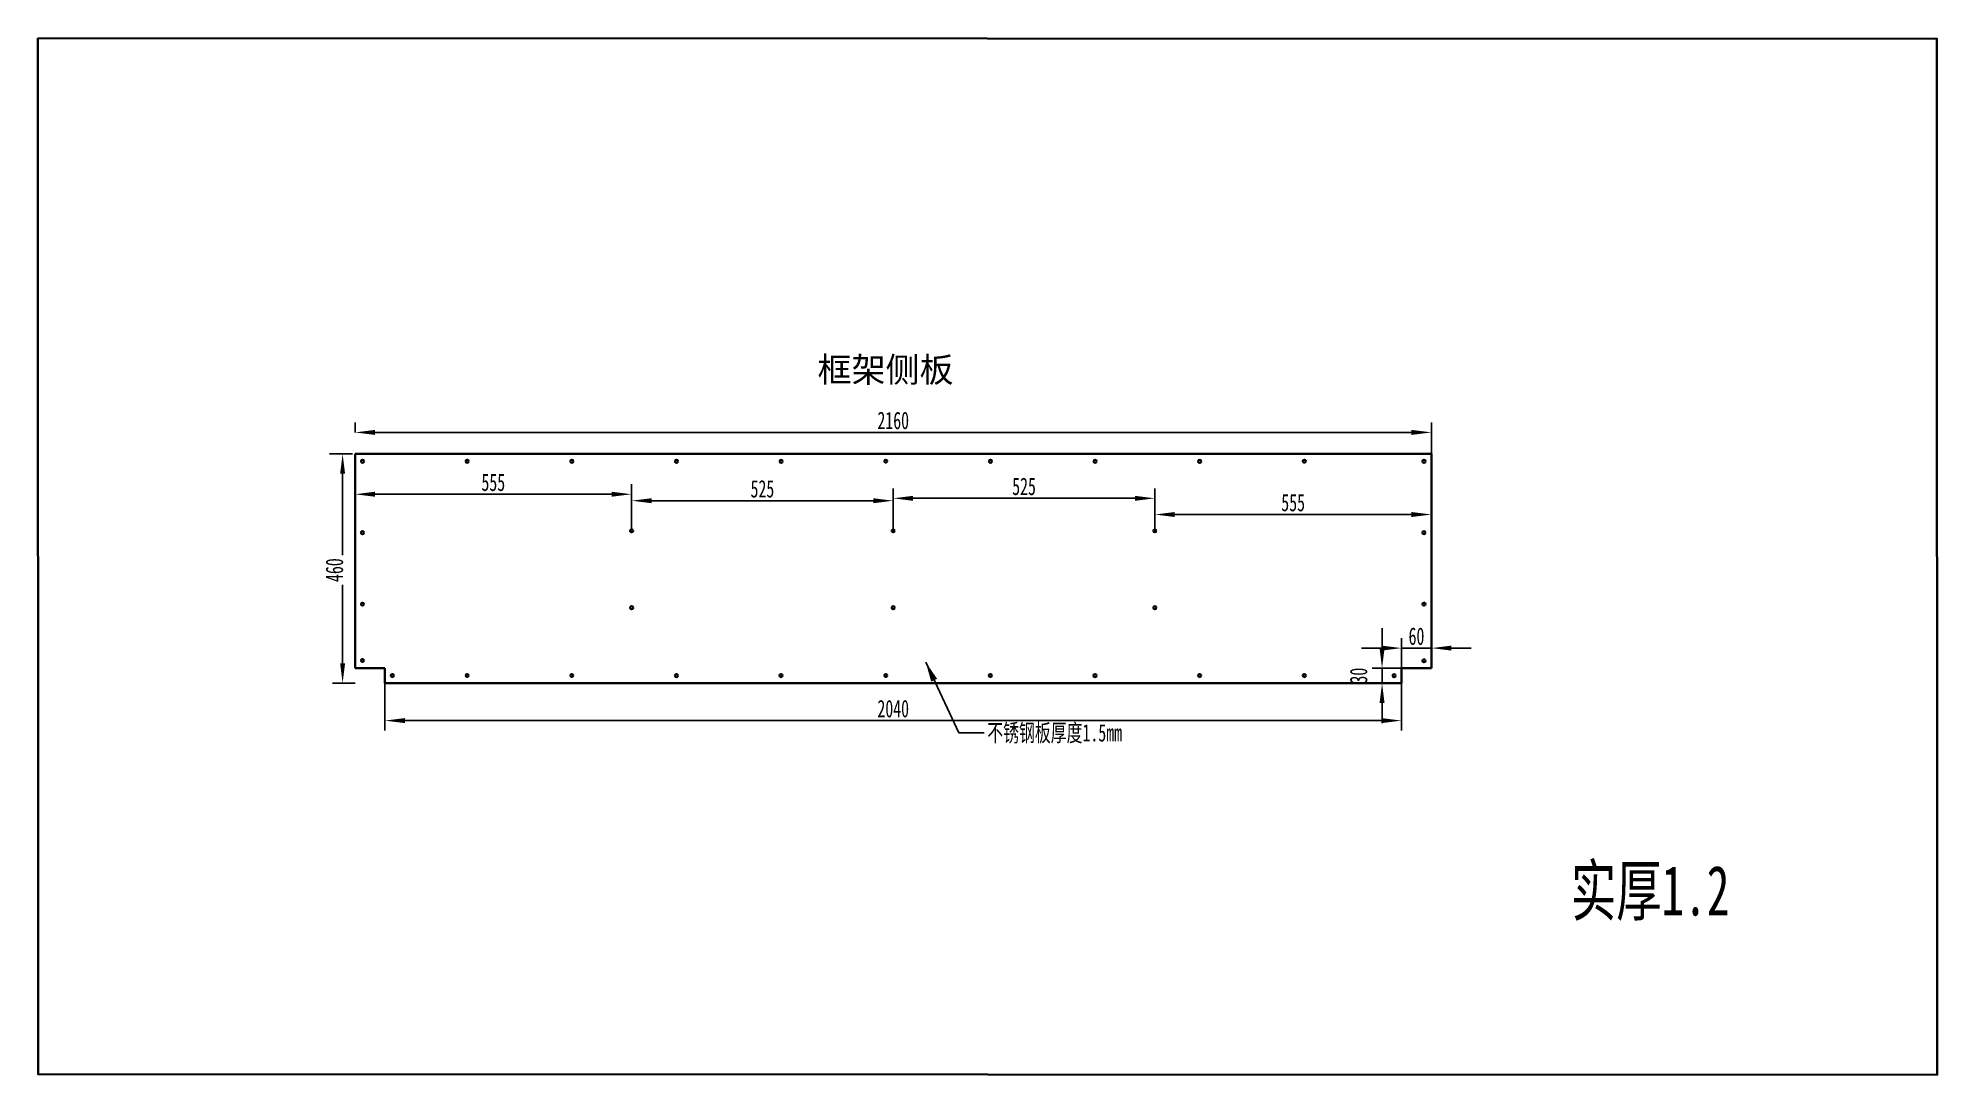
# Model space of a CAD drawing. Header units: millimetres. Extents: x 7168 to 10979, y -796 to 1283.
import ezdxf

# ---------------------------------------------------------------- set-up
doc = ezdxf.new("R2010")
doc.units = ezdxf.units.MM
doc.header["$PDMODE"] = 35
doc.layers.get('0').update_dxf_attribs({"lineweight": 18})
doc.layers.add('尺寸线层', color=3, linetype='Continuous', lineweight=18)
doc.layers.add('粗实线层', color=7, linetype='Continuous', lineweight=35)
doc.styles.get("Standard").update_dxf_attribs({"font": 'txt.shx', "bigfont": 'gbcbig.shx'})
doc.styles.add('标准', font='', dxfattribs={"width": 0.667})
doc.styles.get('标准').set_extended_font_data('宋体')
doc.dimstyles.new('标准', dxfattribs={"dimscale": 10, "dimtxt": 3.5, "dimasz": 4, "dimexe": 2, "dimexo": 0, "dimtad": 1, "dimdsep": 46, "dimtxsty": '标准', "dimblk": '_CAXARROW', "dimcen": 0, "dimdle": 6, "dimazin": 2, "dimtfac": 0.707107, "dimtdec": 3, "dimtmove": 2, "dimatfit": 3, "dimfxl": 1, "dimfrac": 2, "dimtolj": 1, "dimarcsym": 1})

# ---------------------------------------------------------------- blocks, each defined once
blk = doc.blocks.new('_CAXARROW')
blk.add_hatch(color=0).paths.add_polyline_path([(0, 0), (-1, 0.125), (-1, -0.125)], flags=0)
blk = doc.blocks.new('*X1')
at = {"layer": 'Defpoints', "color": 0, "transparency": 16777216}
for p in [(7753.1, 449.4), (7779.4, -10.6), (7804.3, -10.6)]:
    blk.add_point(p, dxfattribs=at)
at = {"layer": '尺寸线层', "color": 0, "lineweight": -2, "transparency": 16777216}
for p, q in [((7753.1, 449.4), (7799.4, 449.4)), ((7779.4, 409.4), (7779.4, 246)), ((7779.4, 29.4), (7779.4, 186.3)), ((7804.3, -10.6), (7759.4, -10.6))]:
    blk.add_line(p, q, dxfattribs=at)
at = {"layer": '尺寸线层', "color": 0, "lineweight": -2, "transparency": 16777216, "xscale": 40, "yscale": 40, "zscale": 40}
for p, rotation in [((7779.4, 449.4), 90), ((7779.4, -10.6), 270)]:
    blk.add_blockref('_CAXARROW', p, dxfattribs=dict(at, rotation=rotation))
at = {"layer": '尺寸线层', "color": 0, "transparency": 16777216, "insert": (7763.1, 216.1), "char_height": 35, "attachment_point": 5, "rotation": 90, "style": '标准', "bg_fill": 3, "box_fill_scale": 1.1, "bg_fill_color": 256, "bg_fill_true_color": 13158600, "bg_fill_transparency": 0}
blk.add_mtext('\\A1;460', dxfattribs=at)
blk = doc.blocks.new('*X2')
at = {"layer": 'Defpoints', "color": 0, "transparency": 16777216}
for p in [(7804.3, 492.3), (9964.3, 492.3), (9964.3, 449.4)]:
    blk.add_point(p, dxfattribs=at)
at = {"layer": '尺寸线层', "color": 0, "lineweight": -2, "transparency": 16777216}
for p, q in [((7804.3, 492.3), (7804.3, 512.3)), ((9964.3, 449.4), (9964.3, 512.3)), ((7844.3, 492.3), (9924.3, 492.3))]:
    blk.add_line(p, q, dxfattribs=at)
at = {"layer": '尺寸线层', "color": 0, "lineweight": -2, "transparency": 16777216, "xscale": 40, "yscale": 40, "zscale": 40, "rotation": 180}
blk.add_blockref('_CAXARROW', (7804.3, 492.3), dxfattribs=at)
at = {"layer": '尺寸线层', "color": 0, "lineweight": -2, "transparency": 16777216, "xscale": 40, "yscale": 40, "zscale": 40}
blk.add_blockref('_CAXARROW', (9964.3, 492.3), dxfattribs=at)
at = {"layer": '尺寸线层', "color": 0, "transparency": 16777216, "insert": (8884.3, 516.1), "char_height": 35, "attachment_point": 5, "style": '标准', "bg_fill": 3, "box_fill_scale": 1.1, "bg_fill_color": 256, "bg_fill_true_color": 13158600, "bg_fill_transparency": 0}
blk.add_mtext('\\A1;2160', dxfattribs=at)
blk = doc.blocks.new('*D5')
at = {"layer": 'Defpoints', "color": 0, "transparency": 16777216}
for p in [(9865.2, 19.4), (9904.3, 19.4), (9904.3, -10.6)]:
    blk.add_point(p, dxfattribs=at)
at = {"layer": '粗实线层', "color": 0, "linetype": 'Continuous', "lineweight": -2, "transparency": 16777216}
for p, q in [((9865.2, 59.4), (9865.2, 99.4)), ((9904.3, 19.4), (9845.2, 19.4)), ((9865.2, -10.6), (9865.2, 19.4)), ((9904.3, -10.6), (9845.2, -10.6)), ((9865.2, -50.6), (9865.2, -90.6))]:
    blk.add_line(p, q, dxfattribs=at)
at = {"layer": '粗实线层', "color": 0, "lineweight": -2, "transparency": 16777216, "xscale": 40, "yscale": 40, "zscale": 40}
for p, rotation in [((9865.2, 19.4), 270), ((9865.2, -10.6), 90)]:
    blk.add_blockref('_CAXARROW', p, dxfattribs=dict(at, rotation=rotation))
at = {"layer": '粗实线层', "color": 0, "transparency": 16777216, "insert": (9818.3, 4.4), "char_height": 35, "attachment_point": 5, "rotation": 90, "style": '标准'}
blk.add_mtext('\\A1;30', dxfattribs=at)
blk = doc.blocks.new('*D6')
at = {"layer": 'Defpoints', "color": 0, "transparency": 16777216}
for p in [(9964.3, 59.7), (9904.3, 19.4), (9964.3, 19.4)]:
    blk.add_point(p, dxfattribs=at)
at = {"layer": '粗实线层', "color": 0, "linetype": 'Continuous', "lineweight": -2, "transparency": 16777216}
for p, q in [((9904.3, 19.4), (9904.3, 79.7)), ((9964.3, 19.4), (9964.3, 79.7)), ((9864.3, 59.7), (9824.3, 59.7)), ((9904.3, 59.7), (9964.3, 59.7)), ((10004.3, 59.7), (10044.3, 59.7))]:
    blk.add_line(p, q, dxfattribs=at)
at = {"layer": '粗实线层', "color": 0, "lineweight": -2, "transparency": 16777216, "xscale": 40, "yscale": 40, "zscale": 40}
blk.add_blockref('_CAXARROW', (9904.3, 59.7), dxfattribs=at)
at = {"layer": '粗实线层', "color": 0, "lineweight": -2, "transparency": 16777216, "xscale": 40, "yscale": 40, "zscale": 40, "rotation": 180}
blk.add_blockref('_CAXARROW', (9964.3, 59.7), dxfattribs=at)
at = {"layer": '粗实线层', "color": 0, "transparency": 16777216, "insert": (9934.3, 83.4), "char_height": 35, "attachment_point": 5, "style": '标准'}
blk.add_mtext('\\A1;60', dxfattribs=at)
blk = doc.blocks.new('*D7')
at = {"layer": 'Defpoints', "color": 0, "transparency": 16777216}
for p in [(7864.3, -10.6), (9904.3, -10.6), (9904.3, -85.7)]:
    blk.add_point(p, dxfattribs=at)
at = {"layer": '粗实线层', "color": 0, "linetype": 'Continuous', "lineweight": -2, "transparency": 16777216}
for p, q in [((7864.3, -10.6), (7864.3, -105.7)), ((9904.3, -10.6), (9904.3, -105.7)), ((7904.3, -85.7), (9864.3, -85.7))]:
    blk.add_line(p, q, dxfattribs=at)
at = {"layer": '粗实线层', "color": 0, "lineweight": -2, "transparency": 16777216, "xscale": 40, "yscale": 40, "zscale": 40, "rotation": 180}
blk.add_blockref('_CAXARROW', (7864.3, -85.7), dxfattribs=at)
at = {"layer": '粗实线层', "color": 0, "lineweight": -2, "transparency": 16777216, "xscale": 40, "yscale": 40, "zscale": 40}
blk.add_blockref('_CAXARROW', (9904.3, -85.7), dxfattribs=at)
at = {"layer": '粗实线层', "color": 0, "transparency": 16777216, "insert": (8884.3, -61.9), "char_height": 35, "attachment_point": 5, "style": '标准'}
blk.add_mtext('\\A1;2040', dxfattribs=at)
blk = doc.blocks.new('*D8')
at = {"layer": 'Defpoints', "color": 0, "transparency": 16777216}
for p in [(7804.3, 449.4), (8359.3, 368.3), (8359.3, 295)]:
    blk.add_point(p, dxfattribs=at)
at = {"layer": '粗实线层', "color": 0, "linetype": 'Continuous', "lineweight": -2, "transparency": 16777216}
for p, q in [((7804.3, 449.4), (7804.3, 348.3)), ((8359.3, 295), (8359.3, 388.3)), ((7844.3, 368.3), (8319.3, 368.3))]:
    blk.add_line(p, q, dxfattribs=at)
at = {"layer": '粗实线层', "color": 0, "lineweight": -2, "transparency": 16777216, "xscale": 40, "yscale": 40, "zscale": 40, "rotation": 180}
blk.add_blockref('_CAXARROW', (7804.3, 368.3), dxfattribs=at)
at = {"layer": '粗实线层', "color": 0, "lineweight": -2, "transparency": 16777216, "xscale": 40, "yscale": 40, "zscale": 40}
blk.add_blockref('_CAXARROW', (8359.3, 368.3), dxfattribs=at)
at = {"layer": '粗实线层', "color": 0, "transparency": 16777216, "insert": (8081.8, 392), "char_height": 35, "attachment_point": 5, "style": '标准'}
blk.add_mtext('\\A1;555', dxfattribs=at)
blk = doc.blocks.new('*D9')
at = {"layer": 'Defpoints', "color": 0, "transparency": 16777216}
for p in [(8884.3, 355.3), (8359.3, 295), (8884.3, 295)]:
    blk.add_point(p, dxfattribs=at)
at = {"layer": '粗实线层', "color": 0, "linetype": 'Continuous', "lineweight": -2, "transparency": 16777216}
for p, q in [((8359.3, 295), (8359.3, 375.3)), ((8399.3, 355.3), (8844.3, 355.3)), ((8884.3, 295), (8884.3, 375.3))]:
    blk.add_line(p, q, dxfattribs=at)
at = {"layer": '粗实线层', "color": 0, "lineweight": -2, "transparency": 16777216, "xscale": 40, "yscale": 40, "zscale": 40, "rotation": 180}
blk.add_blockref('_CAXARROW', (8359.3, 355.3), dxfattribs=at)
at = {"layer": '粗实线层', "color": 0, "lineweight": -2, "transparency": 16777216, "xscale": 40, "yscale": 40, "zscale": 40}
blk.add_blockref('_CAXARROW', (8884.3, 355.3), dxfattribs=at)
at = {"layer": '粗实线层', "color": 0, "transparency": 16777216, "insert": (8621.8, 379), "char_height": 35, "attachment_point": 5, "style": '标准'}
blk.add_mtext('\\A1;525', dxfattribs=at)
blk = doc.blocks.new('*D10')
at = {"layer": 'Defpoints', "color": 0, "transparency": 16777216}
for p in [(9409.3, 360.1), (8884.3, 295), (9409.3, 295)]:
    blk.add_point(p, dxfattribs=at)
at = {"layer": '粗实线层', "color": 0, "linetype": 'Continuous', "lineweight": -2, "transparency": 16777216}
for p, q in [((8884.3, 295), (8884.3, 380.1)), ((8924.3, 360.1), (9369.3, 360.1)), ((9409.3, 295), (9409.3, 380.1))]:
    blk.add_line(p, q, dxfattribs=at)
at = {"layer": '粗实线层', "color": 0, "lineweight": -2, "transparency": 16777216, "xscale": 40, "yscale": 40, "zscale": 40, "rotation": 180}
blk.add_blockref('_CAXARROW', (8884.3, 360.1), dxfattribs=at)
at = {"layer": '粗实线层', "color": 0, "lineweight": -2, "transparency": 16777216, "xscale": 40, "yscale": 40, "zscale": 40}
blk.add_blockref('_CAXARROW', (9409.3, 360.1), dxfattribs=at)
at = {"layer": '粗实线层', "color": 0, "transparency": 16777216, "insert": (9146.8, 383.9), "char_height": 35, "attachment_point": 5, "style": '标准'}
blk.add_mtext('\\A1;525', dxfattribs=at)
blk = doc.blocks.new('*D11')
at = {"layer": 'Defpoints', "color": 0, "transparency": 16777216}
for p in [(9964.3, 327.6), (9409.3, 295), (9964.3, 295)]:
    blk.add_point(p, dxfattribs=at)
at = {"layer": '粗实线层', "color": 0, "linetype": 'Continuous', "lineweight": -2, "transparency": 16777216}
for p, q in [((9409.3, 295), (9409.3, 347.6)), ((9964.3, 295), (9964.3, 347.6)), ((9449.3, 327.6), (9924.3, 327.6))]:
    blk.add_line(p, q, dxfattribs=at)
at = {"layer": '粗实线层', "color": 0, "lineweight": -2, "transparency": 16777216, "xscale": 40, "yscale": 40, "zscale": 40, "rotation": 180}
blk.add_blockref('_CAXARROW', (9409.3, 327.6), dxfattribs=at)
at = {"layer": '粗实线层', "color": 0, "lineweight": -2, "transparency": 16777216, "xscale": 40, "yscale": 40, "zscale": 40}
blk.add_blockref('_CAXARROW', (9964.3, 327.6), dxfattribs=at)
at = {"layer": '粗实线层', "color": 0, "transparency": 16777216, "insert": (9686.8, 351.4), "char_height": 35, "attachment_point": 5, "style": '标准'}
blk.add_mtext('\\A1;555', dxfattribs=at)

msp = doc.modelspace()

# ---------------------------------------------------------------- linework, layer by layer
at = {"layer": '粗实线层', "color": 0}
for p, q in [((7864.329, 19.355), (7864.329, -10.645)), ((9964.329, 19.355), (9904.329, 19.355)), ((9904.329, 19.355), (9904.329, -10.645))]:
    msp.add_line(p, q, dxfattribs=at)
at = {"layer": '粗实线层'}
msp.add_lwpolyline([(7864.329, -10.645), (9904.329, -10.645)], dxfattribs=at)
for centre in [(8359.33, 294.966), (8884.33, 294.966), (9409.33, 294.966), (9949.201, 291.225), (8359.349, 140.708), (8884.349, 140.708), (9409.349, 140.708), (9949.302, 147.876), (7879.223, 4.644), (8029.274, 4.609), (8239.19, 4.583), (8449.198, 4.52), (8659.187, 4.719), (8869.279, 4.636), (9079.218, 4.609), (9289.192, 4.522), (9499.223, 4.736), (9709.224, 4.615), (9889.303, 4.372), (9949.303, 34.372)]:
    msp.add_circle(centre, 3, dxfattribs=at)

# ---------------------------------------------------------------- texts
at = {"color": 2, "insert": (8732.487, 643.152), "char_height": 50, "width": 879.06347, "attachment_point": 1}
msp.add_mtext('{\\fSimSun|b0|i0|c134|p2;框架侧板}', dxfattribs=at)
at = {"layer": '粗实线层', "insert": (9073.047, -92.591), "char_height": 35, "width": 1055.69571, "attachment_point": 1, "style": '标准'}
msp.add_mtext('不锈钢板厚度1.5mm', dxfattribs=at)
at = {"layer": '粗实线层', "insert": (10244.095, -376.542), "char_height": 100, "attachment_point": 1, "style": '标准'}
msp.add_mtext_dynamic_manual_height_columns('实厚1.2', width=379.18648, gutter_width=1, heights=[0], dxfattribs=at)

# ---------------------------------------------------------------- dimensions: what is measured, and where the dimension line sits
at = {"layer": '尺寸线层'}
dim = msp.add_linear_dim(base=(7779.405, -10.645), p1=(7753.136, 449.355), p2=(7804.329, -10.645), angle=90, dimstyle='标准', override={"dimsah": 1, "dimtfill": 1}, dxfattribs=at)
dim.commit()
dim.dimension.update_dxf_attribs({"geometry": '*X1', "text_midpoint": (7763.093, 216.138), "dimtype": 160})
at = {"layer": '粗实线层', "color": 3}
for base, p1, p2, picture, middle in [((8884.33, 355.282), (8359.33, 294.966), (8884.33, 294.966), '*D9', (8621.83, 379.032)), ((9409.33, 360.12), (8884.33, 294.966), (9409.33, 294.966), '*D10', (9146.83, 383.87)), ((9964.329, 327.634), (9409.33, 294.966), (9964.329, 294.966), '*D11', (9686.829, 351.384)), ((9964.329, 59.67), (9904.329, 19.355), (9964.329, 19.355), '*D6', (9934.329, 83.42)), ((9904.329, -85.666), (7864.329, -10.645), (9904.329, -10.645), '*D7', (8884.329, -61.916))]:
    dim = msp.add_linear_dim(base=base, p1=p1, p2=p2, dimstyle='标准', dxfattribs=at)
    dim.commit()
    dim.dimension.update_dxf_attribs({"geometry": picture, "text_midpoint": middle})
dim = msp.add_linear_dim(base=(9865.167, 19.355), p1=(9904.329, -10.645), p2=(9904.329, 19.355), angle=90, dimstyle='标准', dxfattribs=at)
dim.commit()
dim.dimension.update_dxf_attribs({"geometry": '*D5', "text_midpoint": (9818.292, 4.355)})

# ---------------------------------------------------------------- leaders
at = {"layer": '粗实线层', "annotation_type": 0, "has_hookline": 1, "hookline_direction": 0, "text_width": 281.835}
msp.add_leader([(8949.498, 31.475), (9015.894, -110.091), (9066.797, -110.091)], dimstyle='标准', override={"dimgap": 0.625, "dimtad": 0}, dxfattribs=at)

# ---------------------------------------------------------------- next in the draw order: linework, layer by layer
at = {"layer": '粗实线层', "color": 0}
msp.add_line((7804.329, 19.355), (7864.329, 19.355), dxfattribs=at)
at = {"layer": '粗实线层'}
for centre in [(7819.198, 291.118), (7819.287, 147.687), (7819.223, 34.644)]:
    msp.add_circle(centre, 3, dxfattribs=at)

# ---------------------------------------------------------------- next in the draw order: dimensions: what is measured, and where the dimension line sits
at = {"layer": '尺寸线层'}
dim = msp.add_linear_dim(base=(9964.329, 492.33), p1=(7804.329, 492.33), p2=(9964.329, 449.355), dimstyle='标准', override={"dimsah": 1, "dimtfill": 1}, dxfattribs=at)
dim.commit()
dim.dimension.update_dxf_attribs({"geometry": '*X2', "text_midpoint": (8884.329, 516.08)})

# ---------------------------------------------------------------- next in the draw order: linework, layer by layer
at = {"layer": '粗实线层', "color": 0}
for p, q in [((7804.329, 19.355), (7804.329, 449.355)), ((7804.329, 449.355), (9964.329, 449.355)), ((9964.329, 449.355), (9964.329, 19.355))]:
    msp.add_line(p, q, dxfattribs=at)
at = {"layer": '粗实线层'}
msp.add_lwpolyline([(7168.095, 1283.298), (7168.422, -795.081), (10978.853, -796.448), (10978.525, 1281.931)], close=True, dxfattribs=at)
for centre in [(7819.327, 434.355), (8029.327, 434.358), (8239.378, 434.324), (8449.293, 434.298), (8659.302, 434.235), (8869.291, 434.434), (9079.383, 434.35), (9289.322, 434.324), (9499.296, 434.236), (9709.327, 434.45), (9949.327, 434.355)]:
    msp.add_circle(centre, 3, dxfattribs=at)

# ---------------------------------------------------------------- next in the draw order: dimensions: what is measured, and where the dimension line sits
at = {"layer": '粗实线层', "color": 3}
dim = msp.add_linear_dim(base=(8359.33, 368.298), p1=(7804.329, 449.355), p2=(8359.33, 294.966), dimstyle='标准', dxfattribs=at)
dim.commit()
dim.dimension.update_dxf_attribs({"geometry": '*D8', "text_midpoint": (8081.829, 392.048)})

doc.saveas('drawing.dxf')
